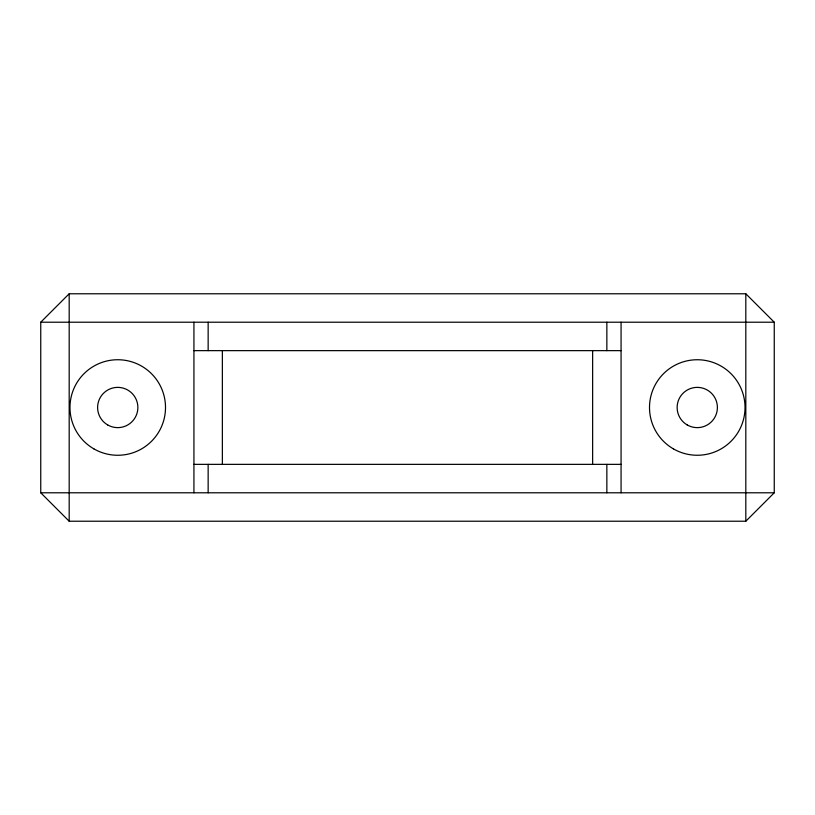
<?xml version="1.0" encoding="UTF-8"?>
<svg xmlns="http://www.w3.org/2000/svg" width="815" height="815" viewBox="0 0 815 815"><rect width="100%" height="100%" fill="white"/><g stroke="black" fill="none" stroke-linecap="round" stroke-linejoin="round"><path stroke-width="1.22" d="M40.75 322.21L69.183 293.777L745.817 293.777L774.25 322.21L774.25 492.79L745.817 521.223L69.183 521.223L40.75 492.79L40.75 322.21L774.25 322.21M193.929 350.644L621.071 350.644M193.929 464.356L621.071 464.356M40.75 492.79L774.25 492.79M745.817 293.777L745.817 521.223M621.071 322.21L621.071 492.79M606.849 322.21L606.849 350.644M606.849 464.356L606.849 492.79M592.637 350.644L592.637 464.356M222.363 350.644L222.363 464.356M208.151 322.21L208.151 350.644M208.151 464.356L208.151 492.79M193.929 322.21L193.929 492.79M69.183 293.777L69.183 521.223M687.198 424.931A20.131 20.131 0 0 0 717.394 407.5A20.131 20.131 0 0 0 687.198 390.069A20.131 20.131 0 0 0 687.198 424.931M107.672 424.931A20.131 20.131 0 0 0 137.867 407.5A20.131 20.131 0 0 0 107.672 390.069A20.131 20.131 0 0 0 107.672 424.931M93.857 448.861A47.759 47.759 0 0 0 165.506 407.5A47.759 47.759 0 0 0 93.857 366.139A47.759 47.759 0 0 0 93.857 448.861M673.384 448.861A47.759 47.759 0 0 0 745.022 407.5A47.759 47.759 0 0 0 673.384 366.139A47.759 47.759 0 0 0 673.384 448.861"/></g></svg>
